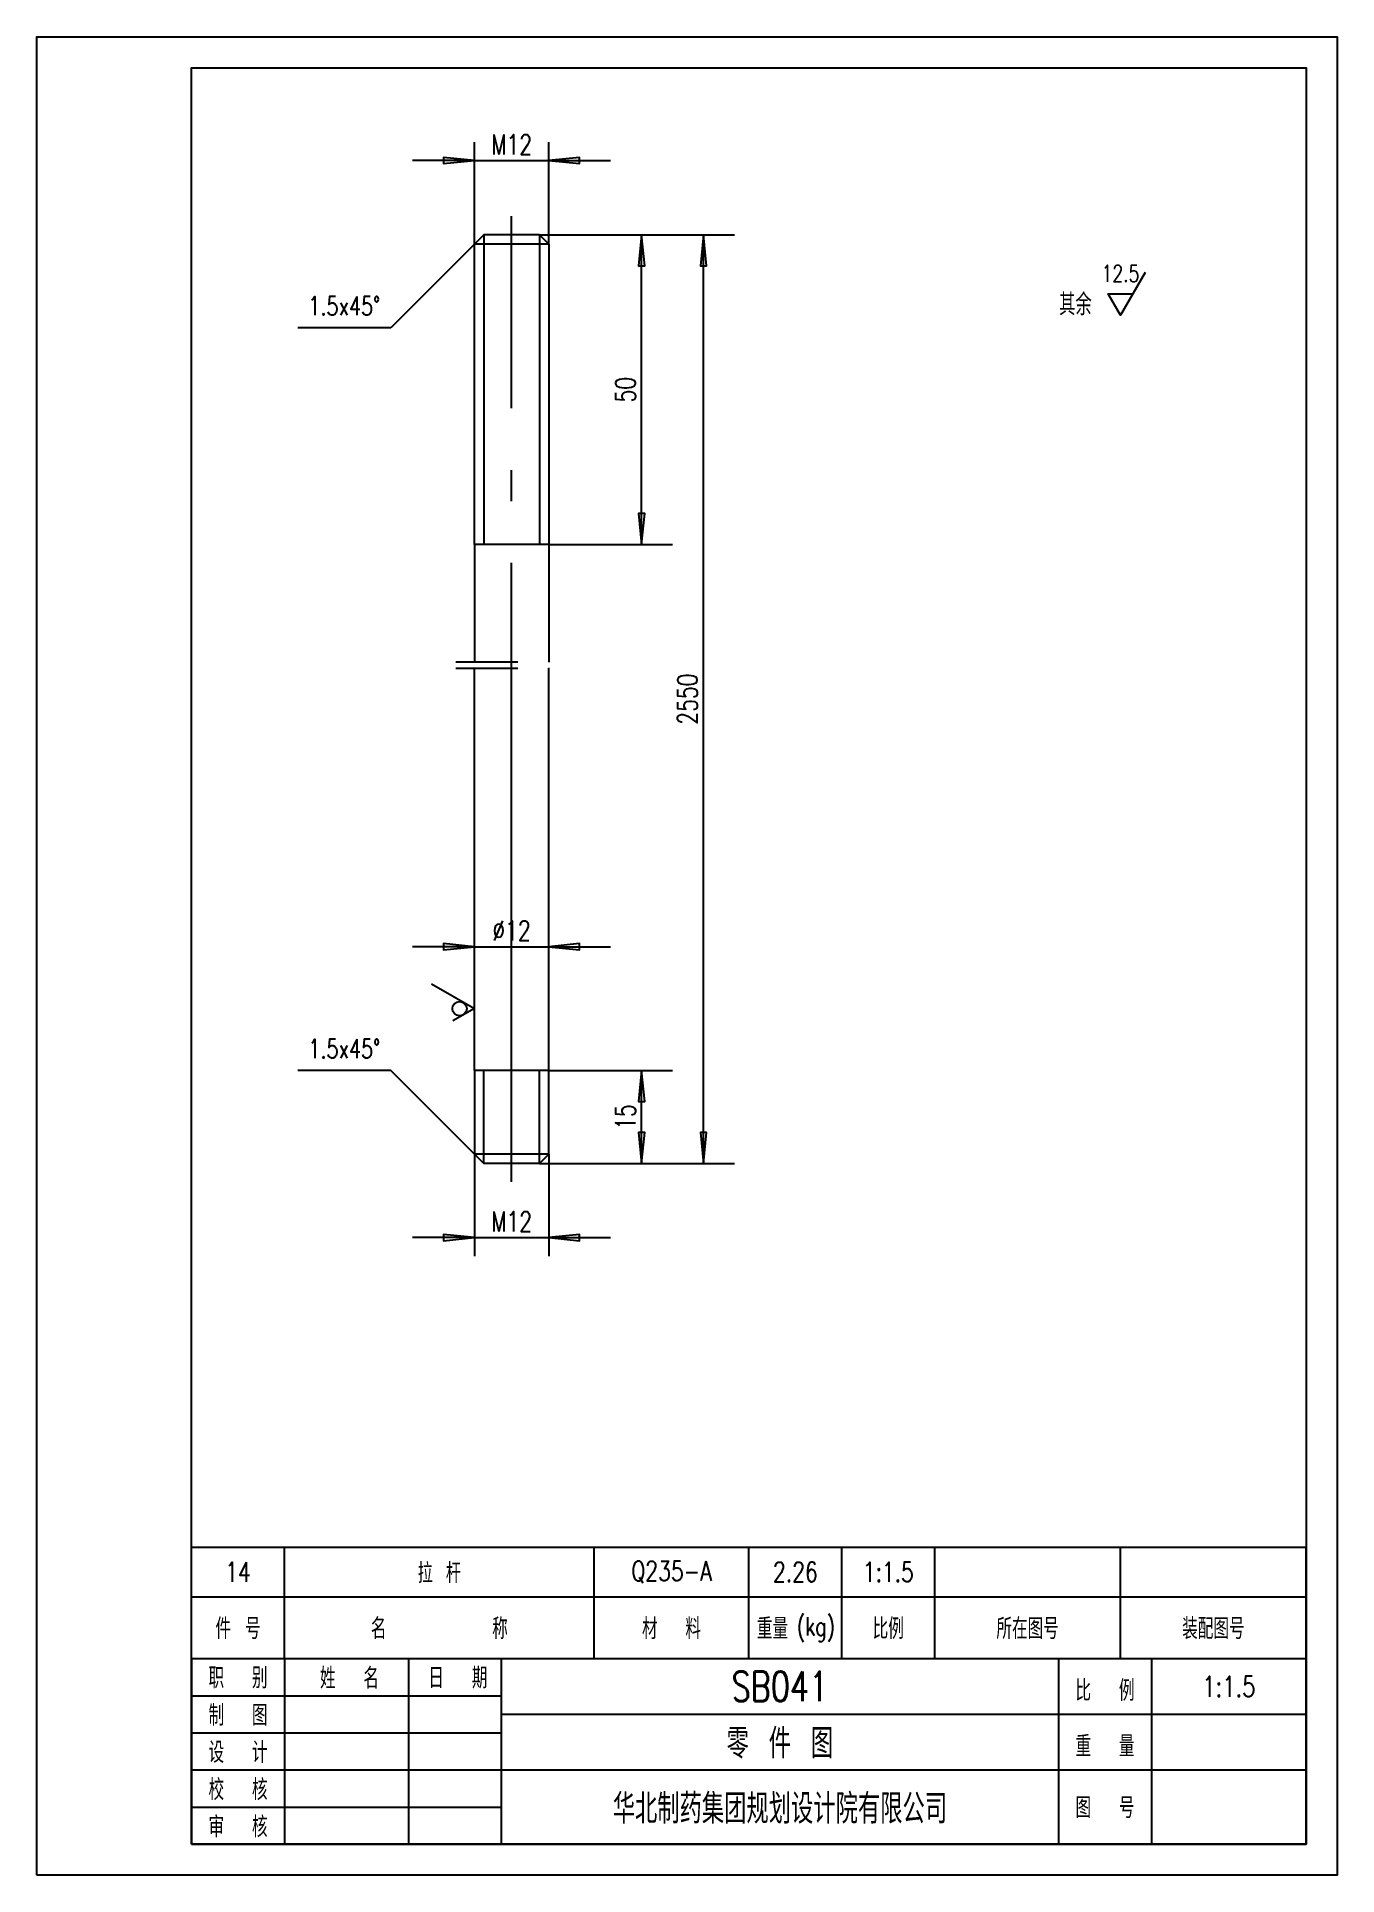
# Model space of a CAD drawing. Extents: x -38 to 278, y -8 to 438.
import ezdxf
from ezdxf.enums import TextEntityAlignment as Align

# ---------------------------------------------------------------- set-up
doc = ezdxf.new("R2010")
doc.units = 0
doc.header["$LTSCALE"] = 30
doc.header["$MEASUREMENT"] = 0
doc.linetypes.add('CENTER', pattern=[6.25, 5, -0.5, 0.25, -0.5])
doc.linetypes.add('DIVIDE', pattern=[1.25, 0.5, -0.25, 0, -0.25, 0, -0.25])
for name, color, linetype in [('1', 2, 'CONTINUOUS'), ('2', 1, 'CONTINUOUS'), ('4', 2, 'CENTER'), ('6', 6, 'DIVIDE')]:
    doc.layers.add(name, color=color, linetype=linetype)
doc.styles.add('HZ', font='txt', dxfattribs={"width": 0.75, "bigfont": 'hztxt'})

# ---------------------------------------------------------------- blocks, each defined once
blk = doc.blocks.new('BT2')
at = {"layer": '1', "color": 1}
for q in [(0, 30), (-180, 0)]:
    blk.add_line((-180, 30), q, dxfattribs=at)
at = {"layer": '1'}
for p, q in [((-165, 30), (-165, 0)), ((-145, 30), (-145, 0)), ((-130, 30), (-130, 0)), ((-40, 30), (-40, 0)), ((-25, 30), (-25, 0)), ((-180, 24), (-130, 24)), ((-180, 24), (-130, 24)), ((-130, 21), (0, 21)), ((-180, 18), (-130, 18)), ((-180, 12), (0, 12)), ((-180, 6), (-130, 6))]:
    blk.add_line(p, q, dxfattribs=at)
at = {"layer": '2'}
for p, q in [((0, 0), (0, 30)), ((-180, 0), (0, 0))]:
    blk.add_line(p, q, dxfattribs=at)
at = {"layer": '1', "style": 'HZ', "width": 0.75}
for s, height, p in [('职  别', 3.36, (-172.5, 27)), ('姓  名', 3.36, (-154.5, 27)), ('日  期', 3.36, (-137, 27)), ('比  例', 3.36, (-32.5, 25)), ('制  图', 3.36, (-172.5, 21)), ('重  量', 3.36, (-32.5, 16)), ('设  计', 3.36, (-172.5, 15)), ('校  核', 3.36, (-172.5, 9)), ('华北制药集团规划设计院有限公司', 4.8, (-85, 6)), ('图  号', 3.36, (-32.5, 6)), ('审  核', 3.36, (-172.5, 3))]:
    blk.add_text(s, height=height, dxfattribs=at).set_placement(p, align=Align.MIDDLE)
blk = doc.blocks.new('BT3')
at = {"layer": '1'}
for p, q in [((-165, 0), (-165, 18)), ((-115, 0), (-115, 18)), ((-90, 0), (-90, 18)), ((-75, 0), (-75, 18)), ((-60, 0), (-60, 18)), ((-30, 0), (-30, 18)), ((-180, 10), (0, 10))]:
    blk.add_line(p, q, dxfattribs=at)
at = {"layer": '2'}
for p, q in [((-180, 18), (0, 18)), ((-180, 18), (0, 18)), ((-180, 0), (-180, 18)), ((0, 0), (0, 18)), ((-180, 0), (0, 0))]:
    blk.add_line(p, q, dxfattribs=at)
at = {"layer": '1', "style": 'HZ', "width": 0.75}
for s, height, p in [('件 号', 3.36, (-172.5, 5)), ('名       称', 3.36, (-140, 5)), ('材  料', 3.36, (-102.5, 5)), ('重量', 3.36, (-86.2, 5)), ('(kg)', 3, (-79.2, 5)), ('比例', 3.36, (-67.5, 5)), ('所在图号', 3.36, (-45, 5)), ('装配图号', 3.36, (-15, 5))]:
    blk.add_text(s, height=height, dxfattribs=at).set_placement(p, align=Align.MIDDLE)

msp = doc.modelspace()

# ---------------------------------------------------------------- linework, layer by layer
at = {"layer": '1'}
for p, q in [((68.5, 387.75), (68.5, 412.5)), ((86.5, 387.75), (86.5, 412.5)), ((68.5, 408), (86.5, 408)), ((70.75, 390), (48.25, 367.5)), ((70.75, 390), (70.75, 315)), ((84.25, 390), (84.25, 315)), ((84.25, 390), (131.5, 390)), ((109, 315), (109, 390)), ((124, 165), (124, 390)), ((48.25, 367.5), (25.75, 367.5)), ((86.5, 315), (116.5, 315)), ((68.5, 217.5), (86.5, 217.5)), ((48.25, 187.5), (25.75, 187.5)), ((70.75, 165), (48.25, 187.5)), ((70.75, 165), (70.75, 187.5)), ((84.25, 165), (84.25, 187.5)), ((86.5, 187.5), (116.5, 187.5)), ((109, 165), (109, 187.5)), ((68.5, 167.25), (68.5, 142.5)), ((84.25, 165), (131.5, 165)), ((86.5, 167.25), (86.5, 142.5)), ((68.5, 147), (86.5, 147))]:
    msp.add_line(p, q, dxfattribs=at)
msp.add_lwpolyline([(-37.5, -7.5), (-37.5, 438), (277.5, 438), (277.5, -7.5)], close=True, dxfattribs=at)
for points in [[(68.5, 408), (61, 408.75), (61, 407.25), (68.5, 408), (53.5, 408)], [(86.5, 408), (94, 407.25), (94, 408.75), (86.5, 408), (101.5, 408)], [(109, 390), (108.25, 382.5), (109.75, 382.5), (109, 390)], [(124, 390), (123.25, 382.5), (124.75, 382.5), (124, 390)], [(231, 380.89), (225, 370.5), (222, 375.7), (228, 375.7)], [(109, 315), (109.75, 322.5), (108.25, 322.5), (109, 315)], [(68.5, 217.5), (61, 218.25), (61, 216.75), (68.5, 217.5), (53.5, 217.5)], [(86.5, 217.5), (94, 216.75), (94, 218.25), (86.5, 217.5), (101.5, 217.5)], [(58.11, 208.5), (68.5, 202.5), (63.3, 199.5)], [(109, 187.5), (108.25, 180), (109.75, 180), (109, 187.5)], [(109, 165), (109.75, 172.5), (108.25, 172.5), (109, 165)], [(124, 165), (124.75, 172.5), (123.25, 172.5), (124, 165)], [(68.5, 147), (61, 147.75), (61, 146.25), (68.5, 147), (53.5, 147)], [(86.5, 147), (94, 146.25), (94, 147.75), (86.5, 147), (101.5, 147)]]:
    msp.add_lwpolyline(points, dxfattribs=at)
msp.add_circle((64.9, 202.5), 1.73, dxfattribs=at)
for points in [[(68.5, 408), (61, 408.75), (61, 407.25), (68.5, 408)], [(86.5, 408), (94, 407.25), (94, 408.75), (86.5, 408)], [(109, 390), (108.25, 382.5), (109.75, 382.5), (109, 390)], [(124, 390), (123.25, 382.5), (124.75, 382.5), (124, 390)], [(109, 315), (109.75, 322.5), (108.25, 322.5), (109, 315)], [(68.5, 217.5), (61, 218.25), (61, 216.75), (68.5, 217.5)], [(86.5, 217.5), (94, 216.75), (94, 218.25), (86.5, 217.5)], [(109, 187.5), (108.25, 180), (109.75, 180), (109, 187.5)], [(109, 165), (109.75, 172.5), (108.25, 172.5), (109, 165)], [(124, 165), (124.75, 172.5), (123.25, 172.5), (124, 165)], [(68.5, 147), (61, 147.75), (61, 146.25), (68.5, 147)], [(86.5, 147), (94, 146.25), (94, 147.75), (86.5, 147)]]:
    msp.add_solid(points, dxfattribs=at)
at = {"layer": '2'}
for p, q in [((68.5, 387.75), (70.75, 390)), ((68.5, 315), (68.5, 387.75)), ((86.5, 387.75), (68.5, 387.75)), ((84.25, 390), (70.75, 390)), ((84.25, 390), (86.5, 387.75)), ((86.5, 387.75), (86.5, 315)), ((86.5, 315), (68.5, 315)), ((68.5, 315), (68.5, 286.5)), ((86.5, 315), (86.5, 286.5)), ((68.5, 187.5), (68.5, 285)), ((86.5, 187.5), (86.5, 285)), ((86.5, 187.5), (68.5, 187.5)), ((68.5, 187.5), (68.5, 167.25)), ((86.5, 167.25), (86.5, 187.5)), ((68.5, 167.25), (70.75, 165)), ((86.5, 167.25), (68.5, 167.25)), ((84.25, 165), (70.75, 165)), ((84.25, 165), (86.5, 167.25))]:
    msp.add_line(p, q, dxfattribs=at)
msp.add_lwpolyline([(0, 0), (0, 430.5), (270, 430.5), (270, 0)], close=True, dxfattribs=at)
at = {"layer": '4'}
msp.add_line((77.5, 160.5), (77.5, 394.5), dxfattribs=at)
at = {"layer": '6'}
for p, q in [((64, 286.5), (91, 286.5)), ((64, 285), (91, 285))]:
    msp.add_line(p, q, dxfattribs=at)

# ---------------------------------------------------------------- block references
at = {"layer": '1', "xscale": 1.5, "yscale": 1.5, "zscale": 1.5}
for name, p in [('BT3', (270, 45)), ('BT2', (270, 0))]:
    msp.add_blockref(name, p, dxfattribs=at)

# ---------------------------------------------------------------- texts
at = {"layer": '1', "style": 'HZ', "width": 0.75}
for s, height, p in [('M12', 4.8, (77.5, 409.5)), ('12.5', 4.08, (225, 378.6)), ('1.5x45%%d', 4.56, (37, 370.5)), ('%%c12', 4.8, (77.5, 219)), ('1.5x45%%d', 4.56, (37, 190.5)), ('M12', 4.8, (77.5, 148.5))]:
    msp.add_text(s, height=height, dxfattribs=at).set_placement(p, align=Align.CENTER)
msp.add_text('其余', height=5.28, dxfattribs=at).set_placement((218.04, 370.5), align=Align.RIGHT)
for s, p in [('50', (107.5, 352.5)), ('2550', (122.5, 277.5)), ('15', (107.5, 176.25))]:
    msp.add_text(s, height=4.8, rotation=90, dxfattribs=at).set_placement(p, align=Align.CENTER)
for s, height, p in [('14', 4.8, (11.25, 66)), ('拉 杆', 4.8, (60, 66)), ('Q235-A', 4.8, (116.25, 66)), ('2.26', 4.8, (146.25, 66)), ('1:1.5', 4.8, (168.75, 66)), ('SB041', 7.2, (142.5, 38.25)), ('1:1.5', 5.04, (251.25, 38.25)), ('零 件 图', 7.2, (142.5, 24.75))]:
    msp.add_text(s, height=height, dxfattribs=at).set_placement(p, align=Align.MIDDLE)

doc.saveas('drawing.dxf')
